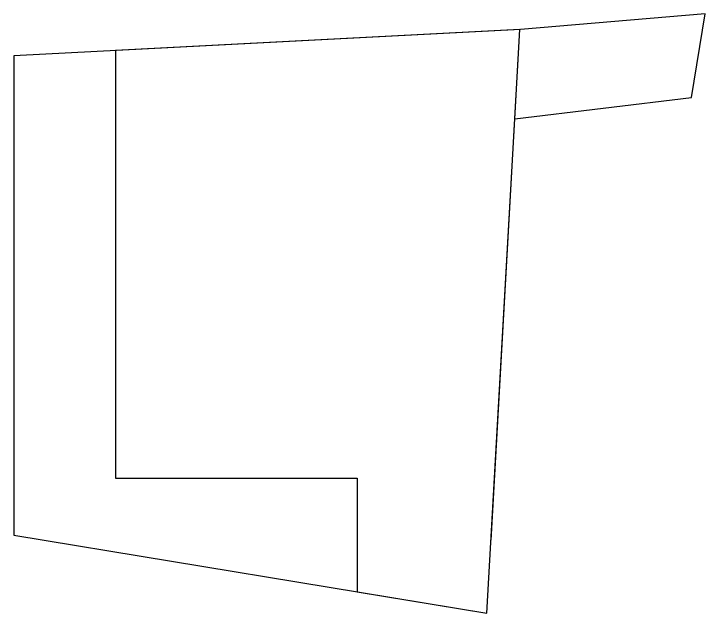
# Model space of a CAD drawing. Header units: inches. Extents: x 24733 to 33939, y -20986 to -10410.
# Drawn here: x 31127 to 31698, y -15595 to -15100 of the extents above; entities that cross this region are included whole.
import ezdxf

# ---------------------------------------------------------------- set-up
doc = ezdxf.new("R2010")
doc.units = ezdxf.units.IN
doc.header["$LTSCALE"] = 0.5
doc.header["$MEASUREMENT"] = 0
doc.layers.add('Toilet', color=7, linetype='Continuous', lineweight=25)

msp = doc.modelspace()

# ---------------------------------------------------------------- linework, layer by layer
at = {"layer": 'Toilet'}
for p, q in [((31211.22, -15484.05), (31410.73, -15484.05)), ((31410.73, -15484.05), (31410.73, -15577.77))]:
    msp.add_line(p, q, dxfattribs=at)
for points in [[(31540.95, -15187.1), (31686.89, -15169.44), (31698.11, -15100.34), (31545.65, -15113.25), (31127.22, -15135), (31127.22, -15531), (31517.94, -15595.45)], [(31540.95, -15187.1), (31545.11, -15113.27), (31211.22, -15130.63), (31211.22, -15484.05), (31410.73, -15484.05), (31410.73, -15577.77), (31517.94, -15595.45)]]:
    msp.add_lwpolyline(points, close=True, dxfattribs=at)
for points in [[(31521.33, -15535.2), (31545.11, -15113.27), (31211.22, -15130.63)], [(31211.22, -15130.63), (31211.22, -15484.05)]]:
    msp.add_lwpolyline(points, dxfattribs=at)

doc.saveas('drawing.dxf')
